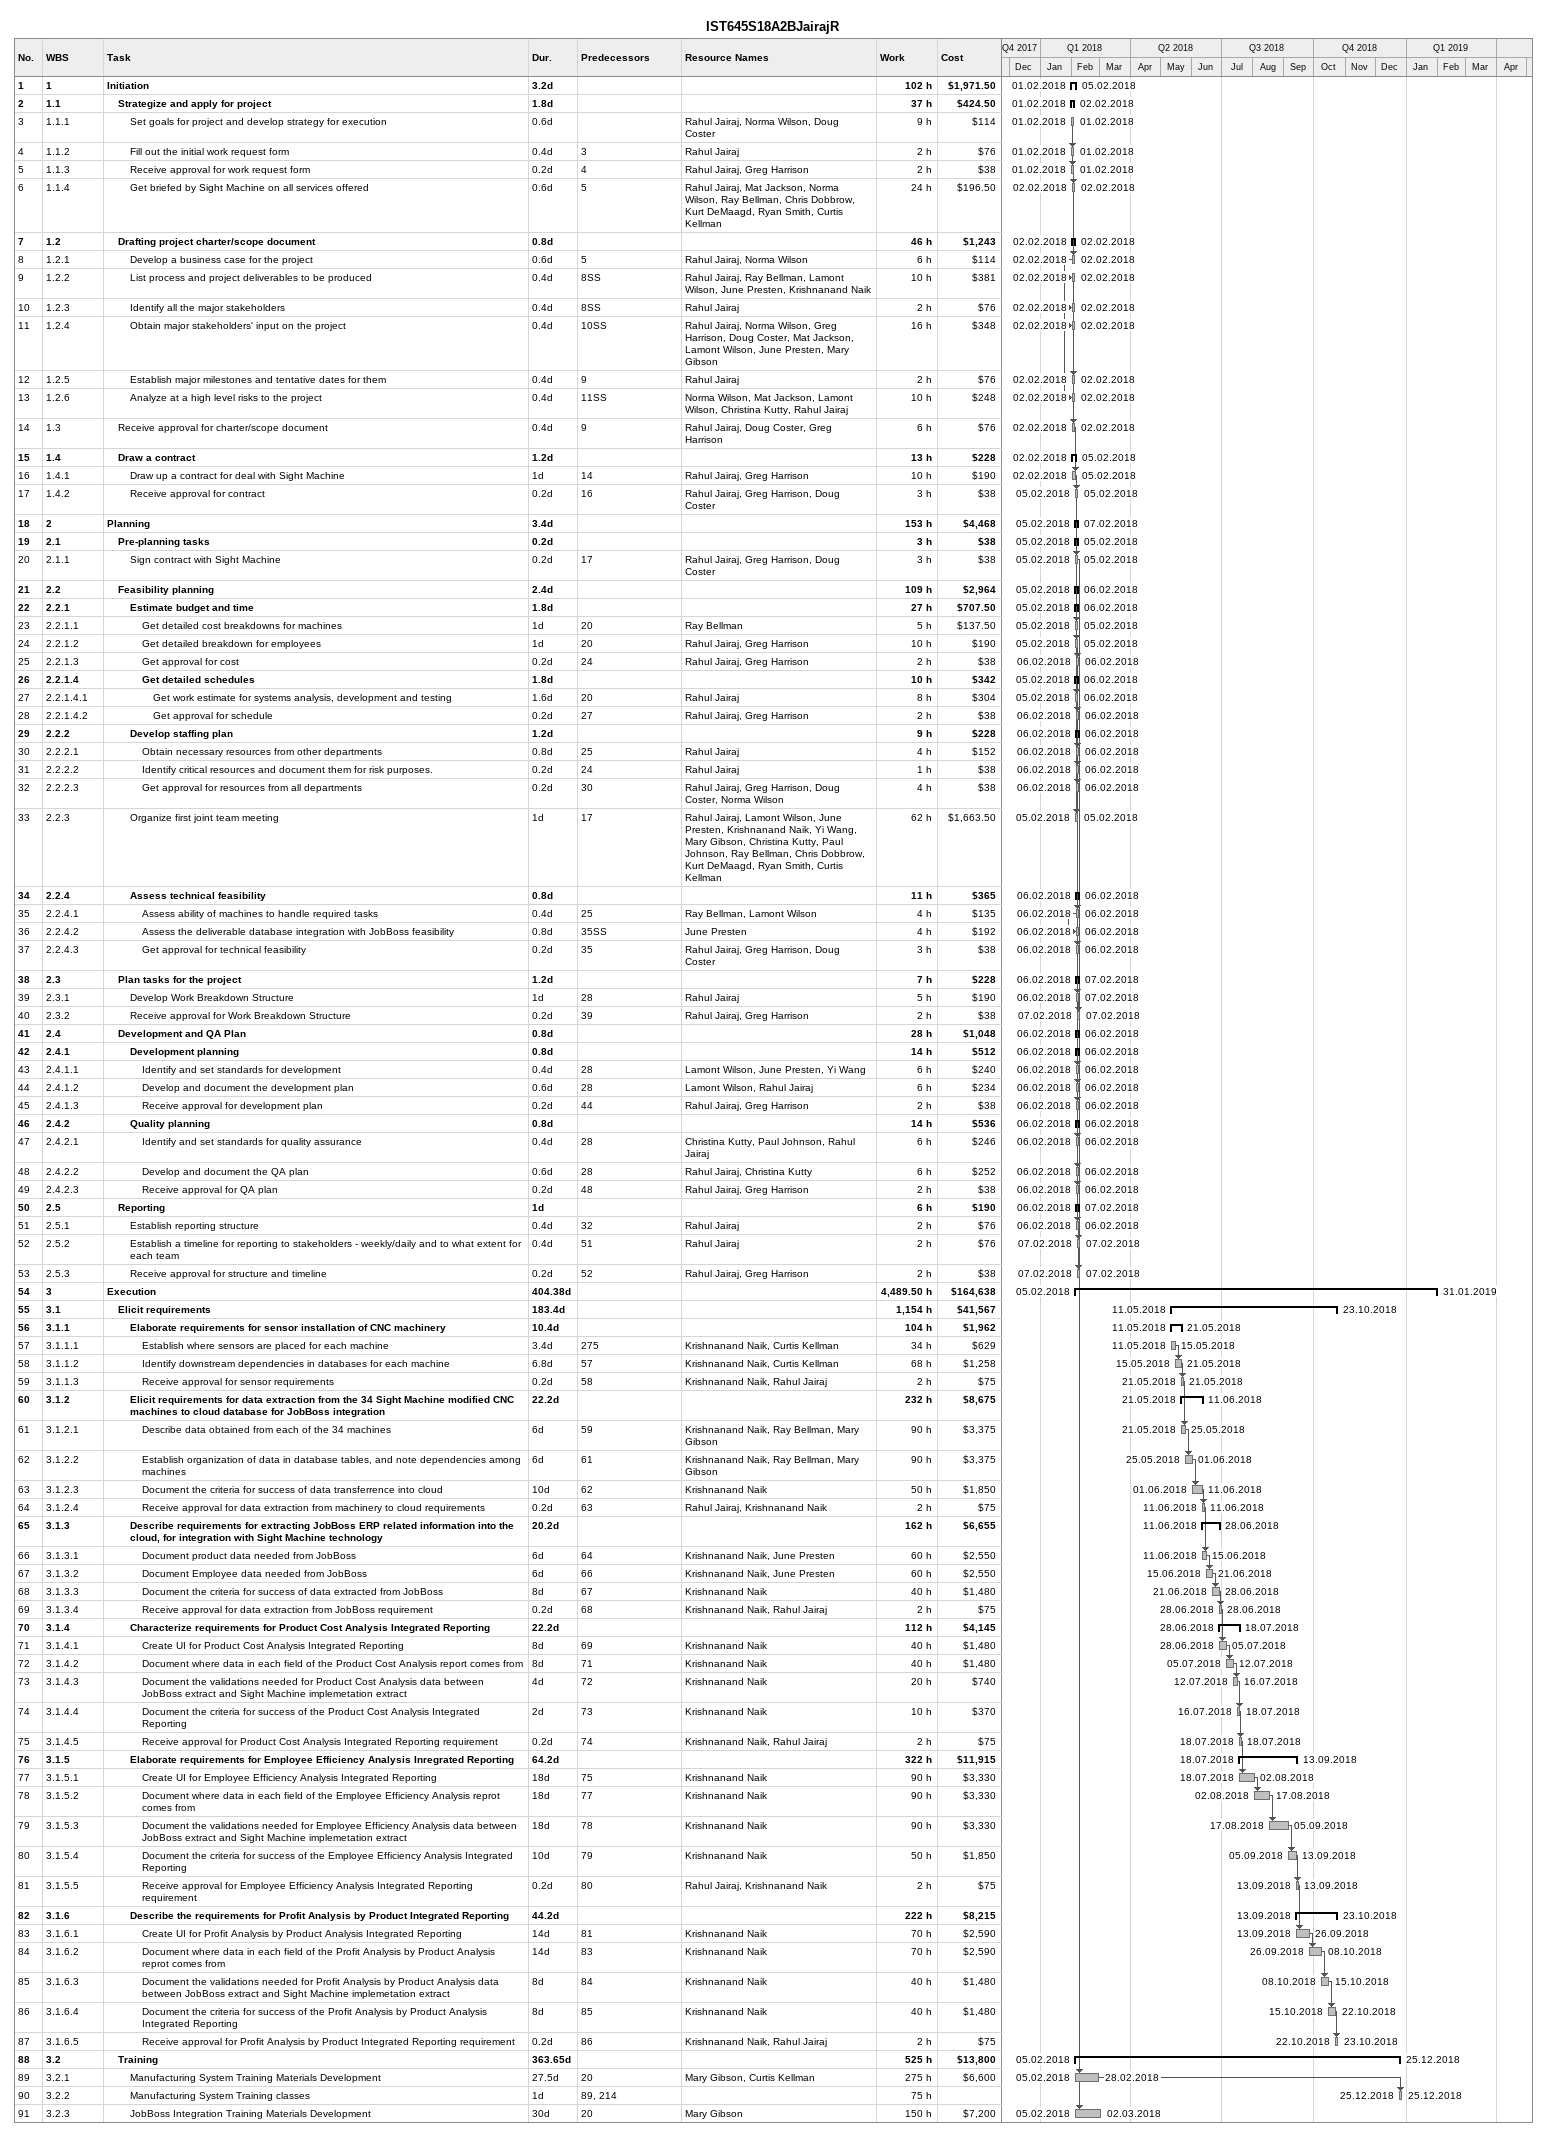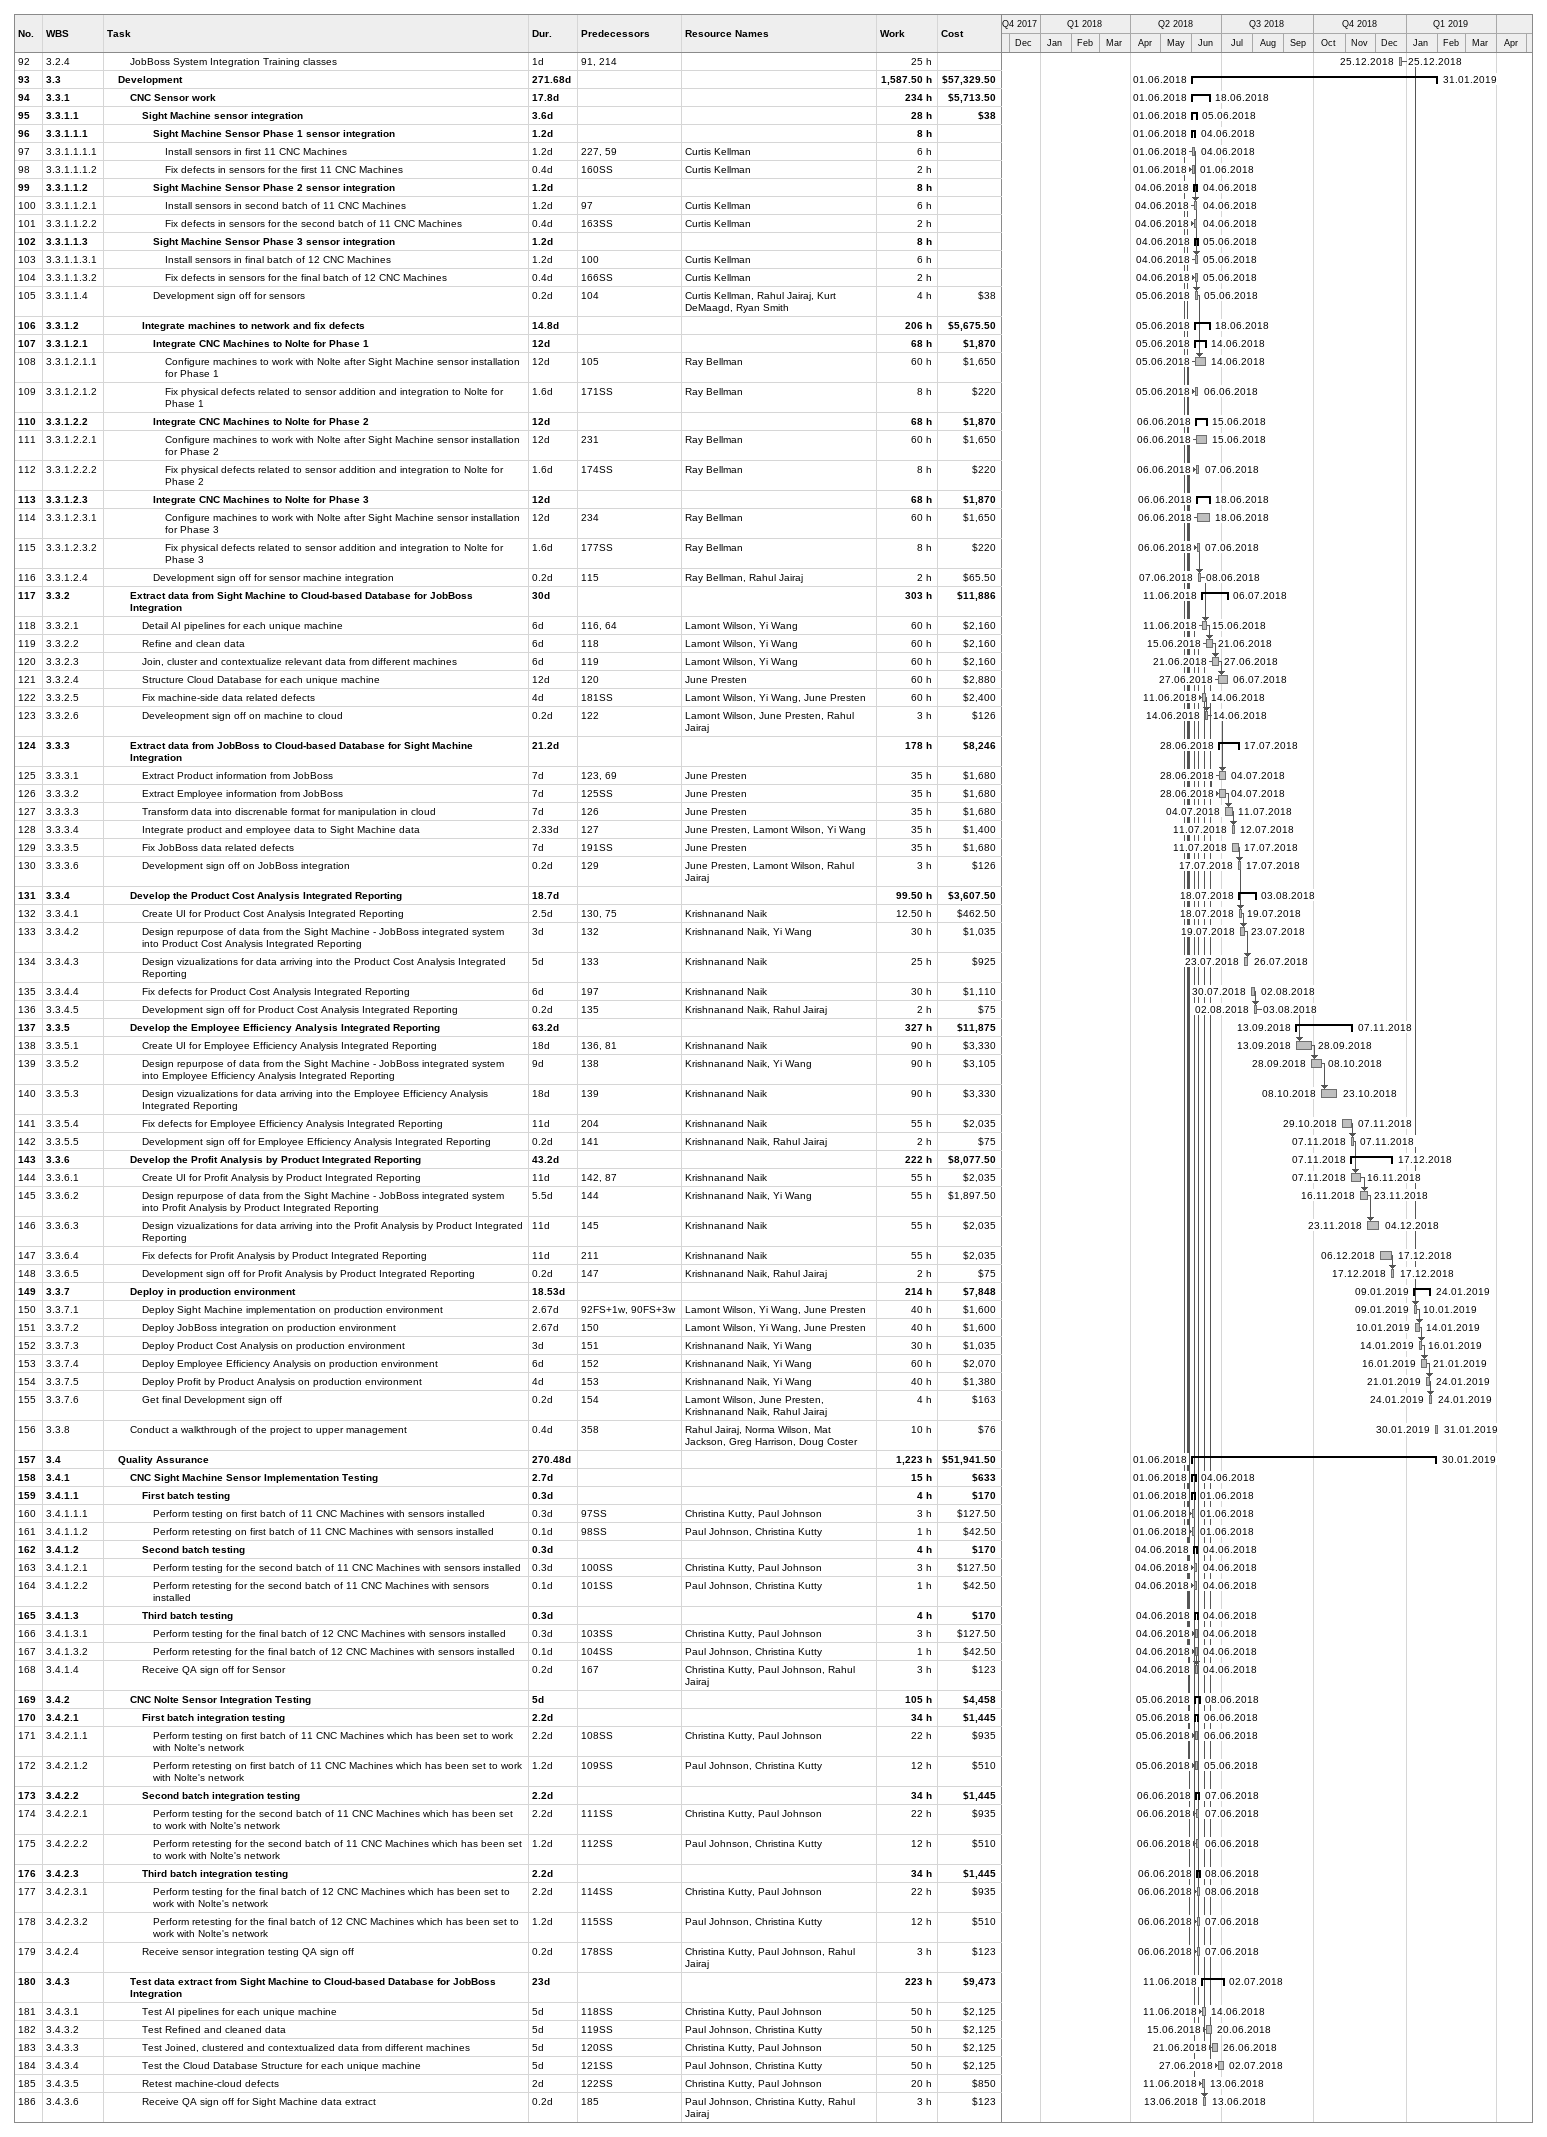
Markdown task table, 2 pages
IST645S18A2BJairajR

| ID | WBS | Task | Duration | Start | Finish | Predecessors | Resources | Work (h) | Cost ($) |
|---|---|---|---|---|---|---|---|---|---|
| 1 | 1 | **Initiation** | 3.2d | 2018-02-01 | 2018-02-05 |  |  | 102 | 1971.50 |
| 2 | 1.1 | **Strategize and apply for project** | 1.8d | 2018-02-01 | 2018-02-02 |  |  | 37 | 424.50 |
| 3 | 1.1.1 | Set goals for project and develop strategy for execution | 0.6d | 2018-02-01 | 2018-02-01 |  | Rahul Jairaj, Norma Wilson, Doug Coster | 9 | 114 |
| 4 | 1.1.2 | Fill out the initial work request form | 0.4d | 2018-02-01 | 2018-02-01 | 3 | Rahul Jairaj | 2 | 76 |
| 5 | 1.1.3 | Receive approval for work request form | 0.2d | 2018-02-01 | 2018-02-01 | 4 | Rahul Jairaj, Greg Harrison | 2 | 38 |
| 6 | 1.1.4 | Get briefed by Sight Machine on all services offered | 0.6d | 2018-02-02 | 2018-02-02 | 5 | Rahul Jairaj, Mat Jackson, Norma Wilson, Ray Bellman, Chris Dobbrow, Kurt DeMaagd, Ryan Smith, Curtis Kellman | 24 | 196.50 |
| 7 | 1.2 | **Drafting project charter/scope document** | 0.8d | 2018-02-02 | 2018-02-02 |  |  | 46 | 1243 |
| 8 | 1.2.1 | Develop a business case for the project | 0.6d | 2018-02-02 | 2018-02-02 | 5 | Rahul Jairaj, Norma Wilson | 6 | 114 |
| 9 | 1.2.2 | List process and project deliverables to be produced | 0.4d | 2018-02-02 | 2018-02-02 | 8SS | Rahul Jairaj, Ray Bellman, Lamont Wilson, June Presten, Krishnanand Naik | 10 | 381 |
| 10 | 1.2.3 | Identify all the major stakeholders | 0.4d | 2018-02-02 | 2018-02-02 | 8SS | Rahul Jairaj | 2 | 76 |
| 11 | 1.2.4 | Obtain major stakeholders' input on the project | 0.4d | 2018-02-02 | 2018-02-02 | 10SS | Rahul Jairaj, Norma Wilson, Greg Harrison, Doug Coster, Mat Jackson, Lamont Wilson, June Presten, Mary Gibson | 16 | 348 |
| 12 | 1.2.5 | Establish major milestones and tentative dates for them | 0.4d | 2018-02-02 | 2018-02-02 | 9 | Rahul Jairaj | 2 | 76 |
| 13 | 1.2.6 | Analyze at a high level risks to the project | 0.4d | 2018-02-02 | 2018-02-02 | 11SS | Norma Wilson, Mat Jackson, Lamont Wilson, Christina Kutty, Rahul Jairaj | 10 | 248 |
| 14 | 1.3 | Receive approval for charter/scope document | 0.4d | 2018-02-02 | 2018-02-02 | 9 | Rahul Jairaj, Doug Coster, Greg Harrison | 6 | 76 |
| 15 | 1.4 | **Draw a contract** | 1.2d | 2018-02-02 | 2018-02-05 |  |  | 13 | 228 |
| 16 | 1.4.1 | Draw up a contract for deal with Sight Machine | 1d | 2018-02-02 | 2018-02-05 | 14 | Rahul Jairaj, Greg Harrison | 10 | 190 |
| 17 | 1.4.2 | Receive approval for contract | 0.2d | 2018-02-05 | 2018-02-05 | 16 | Rahul Jairaj, Greg Harrison, Doug Coster | 3 | 38 |
| 18 | 2 | **Planning** | 3.4d | 2018-02-05 | 2018-02-07 |  |  | 153 | 4468 |
| 19 | 2.1 | **Pre-planning tasks** | 0.2d | 2018-02-05 | 2018-02-05 |  |  | 3 | 38 |
| 20 | 2.1.1 | Sign contract with Sight Machine | 0.2d | 2018-02-05 | 2018-02-05 | 17 | Rahul Jairaj, Greg Harrison, Doug Coster | 3 | 38 |
| 21 | 2.2 | **Feasibility planning** | 2.4d | 2018-02-05 | 2018-02-06 |  |  | 109 | 2964 |
| 22 | 2.2.1 | **Estimate budget and time** | 1.8d | 2018-02-05 | 2018-02-06 |  |  | 27 | 707.50 |
| 23 | 2.2.1.1 | Get detailed cost breakdowns for machines | 1d | 2018-02-05 | 2018-02-05 | 20 | Ray Bellman | 5 | 137.50 |
| 24 | 2.2.1.2 | Get detailed breakdown for employees | 1d | 2018-02-05 | 2018-02-05 | 20 | Rahul Jairaj, Greg Harrison | 10 | 190 |
| 25 | 2.2.1.3 | Get approval for cost | 0.2d | 2018-02-06 | 2018-02-06 | 24 | Rahul Jairaj, Greg Harrison | 2 | 38 |
| 26 | 2.2.1.4 | **Get detailed schedules** | 1.8d | 2018-02-05 | 2018-02-06 |  |  | 10 | 342 |
| 27 | 2.2.1.4.1 | Get work estimate for systems analysis, development and testing | 1.6d | 2018-02-05 | 2018-02-06 | 20 | Rahul Jairaj | 8 | 304 |
| 28 | 2.2.1.4.2 | Get approval for schedule | 0.2d | 2018-02-06 | 2018-02-06 | 27 | Rahul Jairaj, Greg Harrison | 2 | 38 |
| 29 | 2.2.2 | **Develop staffing plan** | 1.2d | 2018-02-06 | 2018-02-06 |  |  | 9 | 228 |
| 30 | 2.2.2.1 | Obtain necessary resources from other departments | 0.8d | 2018-02-06 | 2018-02-06 | 25 | Rahul Jairaj | 4 | 152 |
| 31 | 2.2.2.2 | Identify critical resources and document them for risk purposes. | 0.2d | 2018-02-06 | 2018-02-06 | 24 | Rahul Jairaj | 1 | 38 |
| 32 | 2.2.2.3 | Get approval for resources from all departments | 0.2d | 2018-02-06 | 2018-02-06 | 30 | Rahul Jairaj, Greg Harrison, Doug Coster, Norma Wilson | 4 | 38 |
| 33 | 2.2.3 | Organize first joint team meeting | 1d | 2018-02-05 | 2018-02-05 | 17 | Rahul Jairaj, Lamont Wilson, June Presten, Krishnanand Naik, Yi Wang, Mary Gibson, Christina Kutty, Paul Johnson, Ray Bellman, Chris Dobbrow, Kurt DeMaagd, Ryan Smith, Curtis Kellman | 62 | 1663.50 |
| 34 | 2.2.4 | **Assess technical feasibility** | 0.8d | 2018-02-06 | 2018-02-06 |  |  | 11 | 365 |
| 35 | 2.2.4.1 | Assess ability of machines to handle required tasks | 0.4d | 2018-02-06 | 2018-02-06 | 25 | Ray Bellman, Lamont Wilson | 4 | 135 |
| 36 | 2.2.4.2 | Assess the deliverable database integration with JobBoss feasibility | 0.8d | 2018-02-06 | 2018-02-06 | 35SS | June Presten | 4 | 192 |
| 37 | 2.2.4.3 | Get approval for technical feasibility | 0.2d | 2018-02-06 | 2018-02-06 | 35 | Rahul Jairaj, Greg Harrison, Doug Coster | 3 | 38 |
| 38 | 2.3 | **Plan tasks for the project** | 1.2d | 2018-02-06 | 2018-02-07 |  |  | 7 | 228 |
| 39 | 2.3.1 | Develop Work Breakdown Structure | 1d | 2018-02-06 | 2018-02-07 | 28 | Rahul Jairaj | 5 | 190 |
| 40 | 2.3.2 | Receive approval for Work Breakdown Structure | 0.2d | 2018-02-07 | 2018-02-07 | 39 | Rahul Jairaj, Greg Harrison | 2 | 38 |
| 41 | 2.4 | **Development and QA Plan** | 0.8d | 2018-02-06 | 2018-02-06 |  |  | 28 | 1048 |
| 42 | 2.4.1 | **Development planning** | 0.8d | 2018-02-06 | 2018-02-06 |  |  | 14 | 512 |
| 43 | 2.4.1.1 | Identify and set standards for development | 0.4d | 2018-02-06 | 2018-02-06 | 28 | Lamont Wilson, June Presten, Yi Wang | 6 | 240 |
| 44 | 2.4.1.2 | Develop and document the development plan | 0.6d | 2018-02-06 | 2018-02-06 | 28 | Lamont Wilson, Rahul Jairaj | 6 | 234 |
| 45 | 2.4.1.3 | Receive approval for development plan | 0.2d | 2018-02-06 | 2018-02-06 | 44 | Rahul Jairaj, Greg Harrison | 2 | 38 |
| 46 | 2.4.2 | **Quality planning** | 0.8d | 2018-02-06 | 2018-02-06 |  |  | 14 | 536 |
| 47 | 2.4.2.1 | Identify and set standards for quality assurance | 0.4d | 2018-02-06 | 2018-02-06 | 28 | Christina Kutty, Paul Johnson, Rahul Jairaj | 6 | 246 |
| 48 | 2.4.2.2 | Develop and document the QA plan | 0.6d | 2018-02-06 | 2018-02-06 | 28 | Rahul Jairaj, Christina Kutty | 6 | 252 |
| 49 | 2.4.2.3 | Receive approval for QA plan | 0.2d | 2018-02-06 | 2018-02-06 | 48 | Rahul Jairaj, Greg Harrison | 2 | 38 |
| 50 | 2.5 | **Reporting** | 1d | 2018-02-06 | 2018-02-07 |  |  | 6 | 190 |
| 51 | 2.5.1 | Establish reporting structure | 0.4d | 2018-02-06 | 2018-02-06 | 32 | Rahul Jairaj | 2 | 76 |
| 52 | 2.5.2 | Establish a timeline for reporting to stakeholders - weekly/daily and to what extent for each team | 0.4d | 2018-02-07 | 2018-02-07 | 51 | Rahul Jairaj | 2 | 76 |
| 53 | 2.5.3 | Receive approval for structure and timeline | 0.2d | 2018-02-07 | 2018-02-07 | 52 | Rahul Jairaj, Greg Harrison | 2 | 38 |
| 54 | 3 | **Execution** | 404.38d | 2018-02-05 | 2019-01-31 |  |  | 4489.50 | 164638 |
| 55 | 3.1 | **Elicit requirements** | 183.4d | 2018-05-11 | 2018-10-23 |  |  | 1154 | 41567 |
| 56 | 3.1.1 | **Elaborate requirements for sensor installation of CNC machinery** | 10.4d | 2018-05-11 | 2018-05-21 |  |  | 104 | 1962 |
| 57 | 3.1.1.1 | Establish where sensors are placed for each machine | 3.4d | 2018-05-11 | 2018-05-15 | 275 | Krishnanand Naik, Curtis Kellman | 34 | 629 |
| 58 | 3.1.1.2 | Identify downstream dependencies in databases for each machine | 6.8d | 2018-05-15 | 2018-05-21 | 57 | Krishnanand Naik, Curtis Kellman | 68 | 1258 |
| 59 | 3.1.1.3 | Receive approval for sensor requirements | 0.2d | 2018-05-21 | 2018-05-21 | 58 | Krishnanand Naik, Rahul Jairaj | 2 | 75 |
| 60 | 3.1.2 | **Elicit requirements for data extraction from the 34 Sight Machine modified CNC machines to cloud database for JobBoss integration** | 22.2d | 2018-05-21 | 2018-06-11 |  |  | 232 | 8675 |
| 61 | 3.1.2.1 | Describe data obtained from each of the 34 machines | 6d | 2018-05-21 | 2018-05-25 | 59 | Krishnanand Naik, Ray Bellman, Mary Gibson | 90 | 3375 |
| 62 | 3.1.2.2 | Establish organization of data in database tables, and note dependencies among machines | 6d | 2018-05-25 | 2018-06-01 | 61 | Krishnanand Naik, Ray Bellman, Mary Gibson | 90 | 3375 |
| 63 | 3.1.2.3 | Document the criteria for success of data transferrence into cloud | 10d | 2018-06-01 | 2018-06-11 | 62 | Krishnanand Naik | 50 | 1850 |
| 64 | 3.1.2.4 | Receive approval for data extraction from machinery to cloud requirements | 0.2d | 2018-06-11 | 2018-06-11 | 63 | Rahul Jairaj, Krishnanand Naik | 2 | 75 |
| 65 | 3.1.3 | **Describe requirements for extracting JobBoss ERP related information into the cloud, for integration with Sight Machine technology** | 20.2d | 2018-06-11 | 2018-06-28 |  |  | 162 | 6655 |
| 66 | 3.1.3.1 | Document product data needed from JobBoss | 6d | 2018-06-11 | 2018-06-15 | 64 | Krishnanand Naik, June Presten | 60 | 2550 |
| 67 | 3.1.3.2 | Document Employee data needed from JobBoss | 6d | 2018-06-15 | 2018-06-21 | 66 | Krishnanand Naik, June Presten | 60 | 2550 |
| 68 | 3.1.3.3 | Document the criteria for success of data extracted from JobBoss | 8d | 2018-06-21 | 2018-06-28 | 67 | Krishnanand Naik | 40 | 1480 |
| 69 | 3.1.3.4 | Receive approval for data extraction from JobBoss requirement | 0.2d | 2018-06-28 | 2018-06-28 | 68 | Krishnanand Naik, Rahul Jairaj | 2 | 75 |
| 70 | 3.1.4 | **Characterize requirements for Product Cost Analysis Integrated Reporting** | 22.2d | 2018-06-28 | 2018-07-18 |  |  | 112 | 4145 |
| 71 | 3.1.4.1 | Create UI for Product Cost Analysis Integrated Reporting | 8d | 2018-06-28 | 2018-07-05 | 69 | Krishnanand Naik | 40 | 1480 |
| 72 | 3.1.4.2 | Document where data in each field of the Product Cost Analysis report comes from | 8d | 2018-07-05 | 2018-07-12 | 71 | Krishnanand Naik | 40 | 1480 |
| 73 | 3.1.4.3 | Document the validations needed for Product Cost Analysis data between JobBoss extract and Sight Machine implemetation extract | 4d | 2018-07-12 | 2018-07-16 | 72 | Krishnanand Naik | 20 | 740 |
| 74 | 3.1.4.4 | Document the criteria for success of the Product Cost Analysis Integrated Reporting | 2d | 2018-07-16 | 2018-07-18 | 73 | Krishnanand Naik | 10 | 370 |
| 75 | 3.1.4.5 | Receive approval for Product Cost Analysis Integrated Reporting requirement | 0.2d | 2018-07-18 | 2018-07-18 | 74 | Krishnanand Naik, Rahul Jairaj | 2 | 75 |
| 76 | 3.1.5 | **Elaborate requirements for Employee Efficiency Analysis Inregrated Reporting** | 64.2d | 2018-07-18 | 2018-09-13 |  |  | 322 | 11915 |
| 77 | 3.1.5.1 | Create UI for Employee Efficiency Analysis Integrated Reporting | 18d | 2018-07-18 | 2018-08-02 | 75 | Krishnanand Naik | 90 | 3330 |
| 78 | 3.1.5.2 | Document where data in each field of the Employee Efficiency Analysis reprot comes from | 18d | 2018-08-02 | 2018-08-17 | 77 | Krishnanand Naik | 90 | 3330 |
| 79 | 3.1.5.3 | Document the validations needed for Employee Efficiency Analysis data between JobBoss extract and Sight Machine implemetation extract | 18d | 2018-08-17 | 2018-09-05 | 78 | Krishnanand Naik | 90 | 3330 |
| 80 | 3.1.5.4 | Document the criteria for success of the Employee Efficiency Analysis Integrated Reporting | 10d | 2018-09-05 | 2018-09-13 | 79 | Krishnanand Naik | 50 | 1850 |
| 81 | 3.1.5.5 | Receive approval for Employee Efficiency Analysis Integrated Reporting requirement | 0.2d | 2018-09-13 | 2018-09-13 | 80 | Rahul Jairaj, Krishnanand Naik | 2 | 75 |
| 82 | 3.1.6 | **Describe the requirements for Profit Analysis by Product Integrated Reporting** | 44.2d | 2018-09-13 | 2018-10-23 |  |  | 222 | 8215 |
| 83 | 3.1.6.1 | Create UI for Profit Analysis by Product Analysis Integrated Reporting | 14d | 2018-09-13 | 2018-09-26 | 81 | Krishnanand Naik | 70 | 2590 |
| 84 | 3.1.6.2 | Document where data in each field of the Profit Analysis by Product Analysis reprot comes from | 14d | 2018-09-26 | 2018-10-08 | 83 | Krishnanand Naik | 70 | 2590 |
| 85 | 3.1.6.3 | Document the validations needed for Profit Analysis by Product Analysis data between JobBoss extract and Sight Machine implemetation extract | 8d | 2018-10-08 | 2018-10-15 | 84 | Krishnanand Naik | 40 | 1480 |
| 86 | 3.1.6.4 | Document the criteria for success of the Profit Analysis by Product Analysis Integrated Reporting | 8d | 2018-10-15 | 2018-10-22 | 85 | Krishnanand Naik | 40 | 1480 |
| 87 | 3.1.6.5 | Receive approval for Profit Analysis by Product Integrated Reporting requirement | 0.2d | 2018-10-22 | 2018-10-23 | 86 | Krishnanand Naik, Rahul Jairaj | 2 | 75 |
| 88 | 3.2 | **Training** | 363.65d | 2018-02-05 | 2018-12-25 |  |  | 525 | 13800 |
| 89 | 3.2.1 | Manufacturing System Training Materials Development | 27.5d | 2018-02-05 | 2018-02-28 | 20 | Mary Gibson, Curtis Kellman | 275 | 6600 |
| 90 | 3.2.2 | Manufacturing System Training classes | 1d | 2018-12-25 | 2018-12-25 | 89, 214 |  | 75 |  |
| 91 | 3.2.3 | JobBoss Integration Training Materials Development | 30d | 2018-02-05 | 2018-03-02 | 20 | Mary Gibson | 150 | 7200 |
| 92 | 3.2.4 | JobBoss System Integration Training classes | 1d | 2018-12-25 | 2018-12-25 | 91, 214 |  | 25 |  |
| 93 | 3.3 | **Development** | 271.68d | 2018-06-01 | 2019-01-31 |  |  | 1587.50 | 57329.50 |
| 94 | 3.3.1 | **CNC Sensor work** | 17.8d | 2018-06-01 | 2018-06-18 |  |  | 234 | 5713.50 |
| 95 | 3.3.1.1 | **Sight Machine sensor integration** | 3.6d | 2018-06-01 | 2018-06-05 |  |  | 28 | 38 |
| 96 | 3.3.1.1.1 | **Sight Machine Sensor Phase 1 sensor integration** | 1.2d | 2018-06-01 | 2018-06-04 |  |  | 8 |  |
| 97 | 3.3.1.1.1.1 | Install sensors in first 11 CNC Machines | 1.2d | 2018-06-01 | 2018-06-04 | 227, 59 | Curtis Kellman | 6 |  |
| 98 | 3.3.1.1.1.2 | Fix defects in sensors for the first 11 CNC Machines | 0.4d | 2018-06-01 | 2018-06-01 | 160SS | Curtis Kellman | 2 |  |
| 99 | 3.3.1.1.2 | **Sight Machine Sensor Phase 2 sensor integration** | 1.2d | 2018-06-04 | 2018-06-04 |  |  | 8 |  |
| 100 | 3.3.1.1.2.1 | Install sensors in second batch of 11 CNC Machines | 1.2d | 2018-06-04 | 2018-06-04 | 97 | Curtis Kellman | 6 |  |
| 101 | 3.3.1.1.2.2 | Fix defects in sensors for the second batch of 11 CNC Machines | 0.4d | 2018-06-04 | 2018-06-04 | 163SS | Curtis Kellman | 2 |  |
| 102 | 3.3.1.1.3 | **Sight Machine Sensor Phase 3 sensor integration** | 1.2d | 2018-06-04 | 2018-06-05 |  |  | 8 |  |
| 103 | 3.3.1.1.3.1 | Install sensors in final batch of 12 CNC Machines | 1.2d | 2018-06-04 | 2018-06-05 | 100 | Curtis Kellman | 6 |  |
| 104 | 3.3.1.1.3.2 | Fix defects in sensors for the final batch of 12 CNC Machines | 0.4d | 2018-06-04 | 2018-06-05 | 166SS | Curtis Kellman | 2 |  |
| 105 | 3.3.1.1.4 | Development sign off for sensors | 0.2d | 2018-06-05 | 2018-06-05 | 104 | Curtis Kellman, Rahul Jairaj, Kurt DeMaagd, Ryan Smith | 4 | 38 |
| 106 | 3.3.1.2 | **Integrate machines to network and fix defects** | 14.8d | 2018-06-05 | 2018-06-18 |  |  | 206 | 5675.50 |
| 107 | 3.3.1.2.1 | **Integrate CNC Machines to Nolte for Phase 1** | 12d | 2018-06-05 | 2018-06-14 |  |  | 68 | 1870 |
| 108 | 3.3.1.2.1.1 | Configure machines to work with Nolte after Sight Machine sensor installation for Phase 1 | 12d | 2018-06-05 | 2018-06-14 | 105 | Ray Bellman | 60 | 1650 |
| 109 | 3.3.1.2.1.2 | Fix physical defects related to sensor addition and integration to Nolte for Phase 1 | 1.6d | 2018-06-05 | 2018-06-06 | 171SS | Ray Bellman | 8 | 220 |
| 110 | 3.3.1.2.2 | **Integrate CNC Machines to Nolte for Phase 2** | 12d | 2018-06-06 | 2018-06-15 |  |  | 68 | 1870 |
| 111 | 3.3.1.2.2.1 | Configure machines to work with Nolte after Sight Machine sensor installation for Phase 2 | 12d | 2018-06-06 | 2018-06-15 | 231 | Ray Bellman | 60 | 1650 |
| 112 | 3.3.1.2.2.2 | Fix physical defects related to sensor addition and integration to Nolte for Phase 2 | 1.6d | 2018-06-06 | 2018-06-07 | 174SS | Ray Bellman | 8 | 220 |
| 113 | 3.3.1.2.3 | **Integrate CNC Machines to Nolte for Phase 3** | 12d | 2018-06-06 | 2018-06-18 |  |  | 68 | 1870 |
| 114 | 3.3.1.2.3.1 | Configure machines to work with Nolte after Sight Machine sensor installation for Phase 3 | 12d | 2018-06-06 | 2018-06-18 | 234 | Ray Bellman | 60 | 1650 |
| 115 | 3.3.1.2.3.2 | Fix physical defects related to sensor addition and integration to Nolte for Phase 3 | 1.6d | 2018-06-06 | 2018-06-07 | 177SS | Ray Bellman | 8 | 220 |
| 116 | 3.3.1.2.4 | Development sign off for sensor machine integration | 0.2d | 2018-06-07 | 2018-06-08 | 115 | Ray Bellman, Rahul Jairaj | 2 | 65.50 |
| 117 | 3.3.2 | **Extract data from Sight Machine to Cloud-based Database for JobBoss Integration** | 30d | 2018-06-11 | 2018-07-06 |  |  | 303 | 11886 |
| 118 | 3.3.2.1 | Detail AI pipelines for each unique machine | 6d | 2018-06-11 | 2018-06-15 | 116, 64 | Lamont Wilson, Yi Wang | 60 | 2160 |
| 119 | 3.3.2.2 | Refine and clean data | 6d | 2018-06-15 | 2018-06-21 | 118 | Lamont Wilson, Yi Wang | 60 | 2160 |
| 120 | 3.3.2.3 | Join, cluster and contextualize relevant data from different machines | 6d | 2018-06-21 | 2018-06-27 | 119 | Lamont Wilson, Yi Wang | 60 | 2160 |
| 121 | 3.3.2.4 | Structure Cloud Database for each unique machine | 12d | 2018-06-27 | 2018-07-06 | 120 | June Presten | 60 | 2880 |
| 122 | 3.3.2.5 | Fix machine-side data related defects | 4d | 2018-06-11 | 2018-06-14 | 181SS | Lamont Wilson, Yi Wang, June Presten | 60 | 2400 |
| 123 | 3.3.2.6 | Develeopment sign off on machine to cloud | 0.2d | 2018-06-14 | 2018-06-14 | 122 | Lamont Wilson, June Presten, Rahul Jairaj | 3 | 126 |
| 124 | 3.3.3 | **Extract data from JobBoss to Cloud-based Database for Sight Machine Integration** | 21.2d | 2018-06-28 | 2018-07-17 |  |  | 178 | 8246 |
| 125 | 3.3.3.1 | Extract Product information from JobBoss | 7d | 2018-06-28 | 2018-07-04 | 123, 69 | June Presten | 35 | 1680 |
| 126 | 3.3.3.2 | Extract Employee information from JobBoss | 7d | 2018-06-28 | 2018-07-04 | 125SS | June Presten | 35 | 1680 |
| 127 | 3.3.3.3 | Transform data into discrenable format for manipulation in cloud | 7d | 2018-07-04 | 2018-07-11 | 126 | June Presten | 35 | 1680 |
| 128 | 3.3.3.4 | Integrate product and employee data to Sight Machine data | 2.33d | 2018-07-11 | 2018-07-12 | 127 | June Presten, Lamont Wilson, Yi Wang | 35 | 1400 |
| 129 | 3.3.3.5 | Fix JobBoss data related defects | 7d | 2018-07-11 | 2018-07-17 | 191SS | June Presten | 35 | 1680 |
| 130 | 3.3.3.6 | Development sign off on JobBoss integration | 0.2d | 2018-07-17 | 2018-07-17 | 129 | June Presten, Lamont Wilson, Rahul Jairaj | 3 | 126 |
| 131 | 3.3.4 | **Develop the Product Cost Analysis Integrated Reporting** | 18.7d | 2018-07-18 | 2018-08-03 |  |  | 99.50 | 3607.50 |
| 132 | 3.3.4.1 | Create UI for Product Cost Analysis Integrated Reporting | 2.5d | 2018-07-18 | 2018-07-19 | 130, 75 | Krishnanand Naik | 12.50 | 462.50 |
| 133 | 3.3.4.2 | Design repurpose of data from the Sight Machine - JobBoss integrated system into Product Cost Analysis Integrated Reporting | 3d | 2018-07-19 | 2018-07-23 | 132 | Krishnanand Naik, Yi Wang | 30 | 1035 |
| 134 | 3.3.4.3 | Design vizualizations for data arriving into the Product Cost Analysis Integrated Reporting | 5d | 2018-07-23 | 2018-07-26 | 133 | Krishnanand Naik | 25 | 925 |
| 135 | 3.3.4.4 | Fix defects for Product Cost Analysis Integrated Reporting | 6d | 2018-07-30 | 2018-08-02 | 197 | Krishnanand Naik | 30 | 1110 |
| 136 | 3.3.4.5 | Development sign off for Product Cost Analysis Integrated Reporting | 0.2d | 2018-08-02 | 2018-08-03 | 135 | Krishnanand Naik, Rahul Jairaj | 2 | 75 |
| 137 | 3.3.5 | **Develop the Employee Efficiency Analysis Integrated Reporting** | 63.2d | 2018-09-13 | 2018-11-07 |  |  | 327 | 11875 |
| 138 | 3.3.5.1 | Create UI for Employee Efficiency Analysis Integrated Reporting | 18d | 2018-09-13 | 2018-09-28 | 136, 81 | Krishnanand Naik | 90 | 3330 |
| 139 | 3.3.5.2 | Design repurpose of data from the Sight Machine - JobBoss integrated system into Employee Efficiency Analysis Integrated Reporting | 9d | 2018-09-28 | 2018-10-08 | 138 | Krishnanand Naik, Yi Wang | 90 | 3105 |
| 140 | 3.3.5.3 | Design vizualizations for data arriving into the Employee Efficiency Analysis Integrated Reporting | 18d | 2018-10-08 | 2018-10-23 | 139 | Krishnanand Naik | 90 | 3330 |
| 141 | 3.3.5.4 | Fix defects for Employee Efficiency Analysis Integrated Reporting | 11d | 2018-10-29 | 2018-11-07 | 204 | Krishnanand Naik | 55 | 2035 |
| 142 | 3.3.5.5 | Development sign off for Employee Efficiency Analysis Integrated Reporting | 0.2d | 2018-11-07 | 2018-11-07 | 141 | Krishnanand Naik, Rahul Jairaj | 2 | 75 |
| 143 | 3.3.6 | **Develop the Profit Analysis by Product Integrated Reporting** | 43.2d | 2018-11-07 | 2018-12-17 |  |  | 222 | 8077.50 |
| 144 | 3.3.6.1 | Create UI for Profit Analysis by Product Integrated Reporting | 11d | 2018-11-07 | 2018-11-16 | 142, 87 | Krishnanand Naik | 55 | 2035 |
| 145 | 3.3.6.2 | Design repurpose of data from the Sight Machine - JobBoss integrated system into Profit Analysis by Product Integrated Reporting | 5.5d | 2018-11-16 | 2018-11-23 | 144 | Krishnanand Naik, Yi Wang | 55 | 1897.50 |
| 146 | 3.3.6.3 | Design vizualizations for data arriving into the Profit Analysis by Product Integrated Reporting | 11d | 2018-11-23 | 2018-12-04 | 145 | Krishnanand Naik | 55 | 2035 |
| 147 | 3.3.6.4 | Fix defects for Profit Analysis by Product Integrated Reporting | 11d | 2018-12-06 | 2018-12-17 | 211 | Krishnanand Naik | 55 | 2035 |
| 148 | 3.3.6.5 | Development sign off for Profit Analysis by Product Integrated Reporting | 0.2d | 2018-12-17 | 2018-12-17 | 147 | Krishnanand Naik, Rahul Jairaj | 2 | 75 |
| 149 | 3.3.7 | **Deploy in production environment** | 18.53d | 2019-01-09 | 2019-01-24 |  |  | 214 | 7848 |
| 150 | 3.3.7.1 | Deploy Sight Machine implementation on production environment | 2.67d | 2019-01-09 | 2019-01-10 | 92FS+1w, 90FS+3w | Lamont Wilson, Yi Wang, June Presten | 40 | 1600 |
| 151 | 3.3.7.2 | Deploy JobBoss integration on production environment | 2.67d | 2019-01-10 | 2019-01-14 | 150 | Lamont Wilson, Yi Wang, June Presten | 40 | 1600 |
| 152 | 3.3.7.3 | Deploy Product Cost Analysis on production environment | 3d | 2019-01-14 | 2019-01-16 | 151 | Krishnanand Naik, Yi Wang | 30 | 1035 |
| 153 | 3.3.7.4 | Deploy Employee Efficiency Analysis on production environment | 6d | 2019-01-16 | 2019-01-21 | 152 | Krishnanand Naik, Yi Wang | 60 | 2070 |
| 154 | 3.3.7.5 | Deploy Profit by Product Analysis on production environment | 4d | 2019-01-21 | 2019-01-24 | 153 | Krishnanand Naik, Yi Wang | 40 | 1380 |
| 155 | 3.3.7.6 | Get final Development sign off | 0.2d | 2019-01-24 | 2019-01-24 | 154 | Lamont Wilson, June Presten, Krishnanand Naik, Rahul Jairaj | 4 | 163 |
| 156 | 3.3.8 | Conduct a walkthrough of the project to upper management | 0.4d | 2019-01-30 | 2019-01-31 | 358 | Rahul Jairaj, Norma Wilson, Mat Jackson, Greg Harrison, Doug Coster | 10 | 76 |
| 157 | 3.4 | **Quality Assurance** | 270.48d | 2018-06-01 | 2019-01-30 |  |  | 1223 | 51941.50 |
| 158 | 3.4.1 | **CNC Sight Machine Sensor Implementation Testing** | 2.7d | 2018-06-01 | 2018-06-04 |  |  | 15 | 633 |
| 159 | 3.4.1.1 | **First batch testing** | 0.3d | 2018-06-01 | 2018-06-01 |  |  | 4 | 170 |
| 160 | 3.4.1.1.1 | Perform testing on first batch of 11 CNC Machines with sensors installed | 0.3d | 2018-06-01 | 2018-06-01 | 97SS | Christina Kutty, Paul Johnson | 3 | 127.50 |
| 161 | 3.4.1.1.2 | Perform retesting on first batch of 11 CNC Machines with sensors installed | 0.1d | 2018-06-01 | 2018-06-01 | 98SS | Paul Johnson, Christina Kutty | 1 | 42.50 |
| 162 | 3.4.1.2 | **Second batch testing** | 0.3d | 2018-06-04 | 2018-06-04 |  |  | 4 | 170 |
| 163 | 3.4.1.2.1 | Perform testing for the second batch of 11 CNC Machines with sensors installed | 0.3d | 2018-06-04 | 2018-06-04 | 100SS | Christina Kutty, Paul Johnson | 3 | 127.50 |
| 164 | 3.4.1.2.2 | Perform retesting for the second batch of 11 CNC Machines with sensors installed | 0.1d | 2018-06-04 | 2018-06-04 | 101SS | Paul Johnson, Christina Kutty | 1 | 42.50 |
| 165 | 3.4.1.3 | **Third batch testing** | 0.3d | 2018-06-04 | 2018-06-04 |  |  | 4 | 170 |
| 166 | 3.4.1.3.1 | Perform testing for the final batch of 12 CNC Machines with sensors installed | 0.3d | 2018-06-04 | 2018-06-04 | 103SS | Christina Kutty, Paul Johnson | 3 | 127.50 |
| 167 | 3.4.1.3.2 | Perform retesting for the final batch of 12 CNC Machines with sensors installed | 0.1d | 2018-06-04 | 2018-06-04 | 104SS | Paul Johnson, Christina Kutty | 1 | 42.50 |
| 168 | 3.4.1.4 | Receive QA sign off for Sensor | 0.2d | 2018-06-04 | 2018-06-04 | 167 | Christina Kutty, Paul Johnson, Rahul Jairaj | 3 | 123 |
| 169 | 3.4.2 | **CNC Nolte Sensor Integration Testing** | 5d | 2018-06-05 | 2018-06-08 |  |  | 105 | 4458 |
| 170 | 3.4.2.1 | **First batch integration testing** | 2.2d | 2018-06-05 | 2018-06-06 |  |  | 34 | 1445 |
| 171 | 3.4.2.1.1 | Perform testing on first batch of 11 CNC Machines which has been set to work with Nolte's network | 2.2d | 2018-06-05 | 2018-06-06 | 108SS | Christina Kutty, Paul Johnson | 22 | 935 |
| 172 | 3.4.2.1.2 | Perform retesting on first batch of 11 CNC Machines which has been set to work with Nolte's network | 1.2d | 2018-06-05 | 2018-06-05 | 109SS | Paul Johnson, Christina Kutty | 12 | 510 |
| 173 | 3.4.2.2 | **Second batch integration testing** | 2.2d | 2018-06-06 | 2018-06-07 |  |  | 34 | 1445 |
| 174 | 3.4.2.2.1 | Perform testing for the second batch of 11 CNC Machines which has been set to work with Nolte's network | 2.2d | 2018-06-06 | 2018-06-07 | 111SS | Christina Kutty, Paul Johnson | 22 | 935 |
| 175 | 3.4.2.2.2 | Perform retesting for the second batch of 11 CNC Machines which has been set to work with Nolte's network | 1.2d | 2018-06-06 | 2018-06-06 | 112SS | Paul Johnson, Christina Kutty | 12 | 510 |
| 176 | 3.4.2.3 | **Third batch integration testing** | 2.2d | 2018-06-06 | 2018-06-08 |  |  | 34 | 1445 |
| 177 | 3.4.2.3.1 | Perform testing for the final batch of 12 CNC Machines which has been set to work with Nolte's network | 2.2d | 2018-06-06 | 2018-06-08 | 114SS | Christina Kutty, Paul Johnson | 22 | 935 |
| 178 | 3.4.2.3.2 | Perform retesting for the final batch of 12 CNC Machines which has been set to work with Nolte's network | 1.2d | 2018-06-06 | 2018-06-07 | 115SS | Paul Johnson, Christina Kutty | 12 | 510 |
| 179 | 3.4.2.4 | Receive sensor integration testing QA sign off | 0.2d | 2018-06-06 | 2018-06-07 | 178SS | Christina Kutty, Paul Johnson, Rahul Jairaj | 3 | 123 |
| 180 | 3.4.3 | **Test data extract from Sight Machine to Cloud-based Database for JobBoss Integration** | 23d | 2018-06-11 | 2018-07-02 |  |  | 223 | 9473 |
| 181 | 3.4.3.1 | Test AI pipelines for each unique machine | 5d | 2018-06-11 | 2018-06-14 | 118SS | Christina Kutty, Paul Johnson | 50 | 2125 |
| 182 | 3.4.3.2 | Test Refined and cleaned data | 5d | 2018-06-15 | 2018-06-20 | 119SS | Paul Johnson, Christina Kutty | 50 | 2125 |
| 183 | 3.4.3.3 | Test Joined, clustered and contextualized data from different machines | 5d | 2018-06-21 | 2018-06-26 | 120SS | Christina Kutty, Paul Johnson | 50 | 2125 |
| 184 | 3.4.3.4 | Test the Cloud Database Structure for each unique machine | 5d | 2018-06-27 | 2018-07-02 | 121SS | Paul Johnson, Christina Kutty | 50 | 2125 |
| 185 | 3.4.3.5 | Retest machine-cloud defects | 2d | 2018-06-11 | 2018-06-13 | 122SS | Christina Kutty, Paul Johnson | 20 | 850 |
| 186 | 3.4.3.6 | Receive QA sign off for Sight Machine data extract | 0.2d | 2018-06-13 | 2018-06-13 | 185 | Paul Johnson, Christina Kutty, Rahul Jairaj | 3 | 123 |
